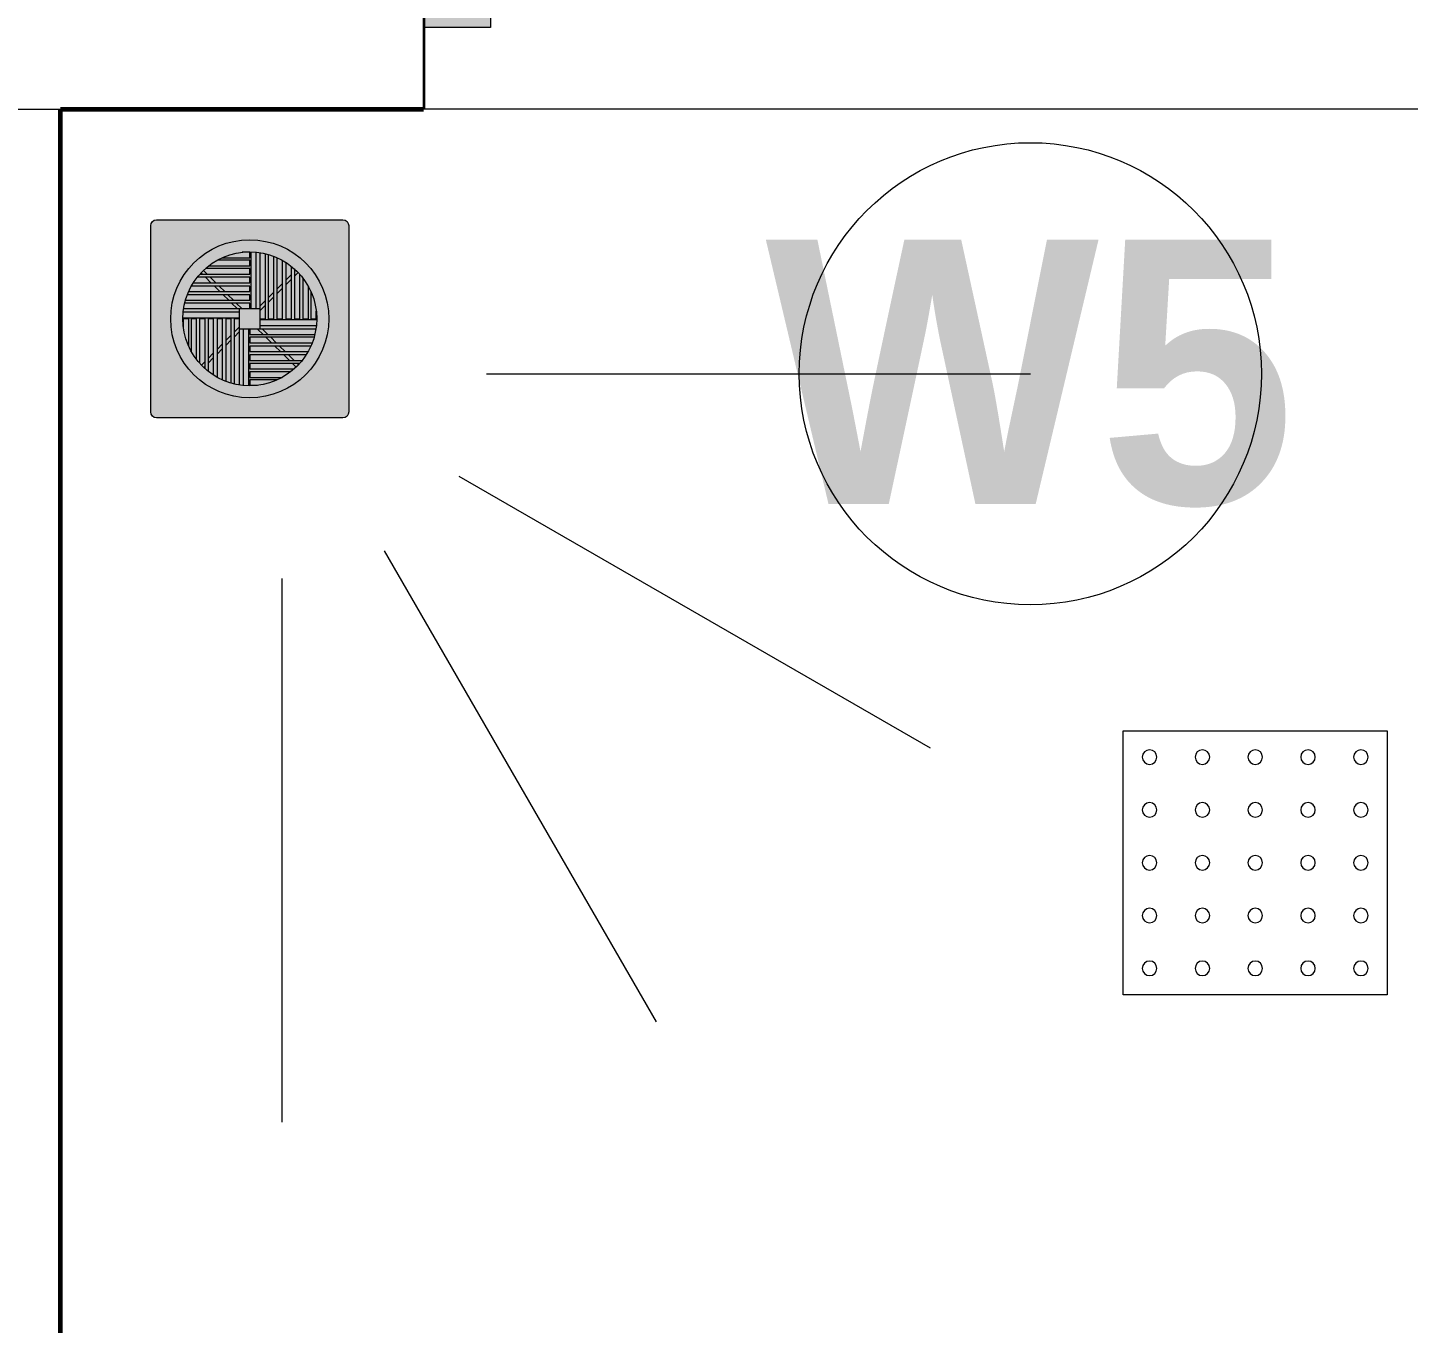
# Model space of a CAD drawing. Header units: feet. Extents: x 109753 to 150441, y 47761 to 75080.
# Drawn here: x 126704.03 to 126745.86, y 51356.24 to 51395.5 of the extents above; entities that cross this region are included whole.
import ezdxf

# ---------------------------------------------------------------- set-up
doc = ezdxf.new("R2010")
doc.units = ezdxf.units.FT
doc.header["$LTSCALE"] = 50
doc.header["$MEASUREMENT"] = 0
doc.linetypes.add('CENTER', pattern=[2, 1.25, -0.25, 0.25, -0.25])
for name, color, linetype, lineweight in [('A-Furniture', 175, 'Continuous', 0), ('CENTRELINE', 146, 'CENTER', 18), ('HATCH', 9, 'Continuous', 9), ('TEXT', 181, 'Continuous', 13), ('WALL', 1, 'Continuous', 60), ('WINDOW', 197, 'Continuous', 25)]:
    doc.layers.add(name, color=color, linetype=linetype, lineweight=lineweight)
doc.styles.add('GL_Imperial', font='GOTHIC.TTF', dxfattribs={"height": 8})

# ---------------------------------------------------------------- blocks, each defined once
blk = doc.blocks.new('A$C5DD272C8')
at = {"lineweight": 0, "ltscale": 0.1}
blk.add_lwpolyline([(-100, 0), (100, 0), (100, 200), (-100, 200)], close=True, dxfattribs=at)
for centre in [(-80, 180), (-40, 180), (0, 180), (40, 180), (80, 180), (-80, 140), (-40, 140), (0, 140), (40, 140), (80, 140), (-80, 100), (-40, 100), (0, 100), (40, 100), (80, 100), (-80, 60), (-40, 60), (0, 60), (40, 60), (80, 60), (-80, 20), (-40, 20), (0, 20), (40, 20), (80, 20)]:
    blk.add_circle(centre, 5.516740148887038, dxfattribs=at)
blk = doc.blocks.new('A$C796B0317')
at = {"true_color": 0xcecdcb}
h = blk.add_hatch(color=254, dxfattribs=at)
h.dxf.hatch_style = 1
edge = h.paths.add_edge_path()
edge.add_line((-70.57974130725415, 1.455191522836685e-11), (70.57974130725779, -1.455191522836685e-11))
edge.add_arc((70.57974130727052, -4.420258692736752), 4.4202586927222, 1.6501644495292567e-10, 90.00000000016502, ccw=False)
edge.add_line((74.99999999999272, -4.420258692724019), (74.99999999999272, -145.5797413072869))
edge.add_arc((70.57974130727052, -145.5797413072742), 4.4202586927222, 269.999999999835, 359.999999999835, ccw=False)
edge.add_line((70.57974130725779, -149.9999999999964), (-70.57974130725415, -149.9999999999964))
edge.add_arc((-70.57974130726507, -145.579741307276), 4.420258692720381, 180.0000000001415, 270.0000000001415, ccw=False)
edge.add_line((-74.99999999998545, -145.5797413072869), (-74.99999999998545, -4.420258692724019))
edge.add_arc((-70.57974130725052, -4.420258692720381), 4.420258692734933, 90.00000000004718, 180.0000000000472, ccw=False)
edge = h.paths.add_edge_path(flags=16)
edge.add_arc((3.637978807091713e-12, -75.00000000000364), 59.86945301926738, 0, 360)
at = {"true_color": 0x646d72}
h = blk.add_hatch(color=251, dxfattribs=at)
h.dxf.hatch_style = 1
h.paths.add_polyline_path([(-59.86945301926374, -75.00000000000364, 1), (59.86945301927102, -75.00000000000364, 1)])
h.paths.add_polyline_path([(50.71198364244731, -75.00000000000364, -1), (-50.71198364244003, -75.00000000000364, -1)], flags=16)
h.paths.add_polyline_path([(3.637978807091713e-12, -50.21349638257379), (3.637978807091713e-12, -54.39864167660198), (-22.54916833463133, -54.39864167658959), (-26.76640671426867, -50.21349638257379)], flags=0)
h.paths.add_polyline_path([(3.637978807091713e-12, -56.81314977847796), (3.638866985511413e-12, -60.99829507251343), (-15.89890660210222, -60.99829507251343), (-20.11614498178096, -56.81314977847796)], flags=0)
h.paths.add_polyline_path([(-14.00170492746474, -75.00000000000364), (-14.00170492746475, -90.8989066021095), (-18.18685022152204, -95.11614498178825), (-18.18685022152204, -75.00000000000364)], flags=0)
h.paths.add_polyline_path([(-20.60135832340165, -75.00000000000364), (-20.60135832340165, -97.54916833462632), (-24.78650361745895, -101.7664067143051), (-24.78650361745895, -75.00000000000364)], flags=0)
h.paths.add_polyline_path([(-27.36198725659415, -75.00000000000364), (-27.36198725659415, -104.3616400183309), (-31.54713255059687, -108.5788783980061), (-31.54713255059686, -75.00000000000364)], flags=0)
h.paths.add_polyline_path([(15.89890660210584, -89.00170492749749), (20.11614498178825, -93.1868502215002), (3.637978807091713e-12, -93.1868502215002), (3.637978807091713e-12, -89.00170492749747)], flags=0)
h.paths.add_polyline_path([(22.54916833465178, -95.60135832341257), (26.76640671433416, -99.78650361743712), (3.637978807091713e-12, -99.78650361743712), (3.638866985511413e-12, -95.60135832341257)], flags=0)
h.paths.add_polyline_path([(29.36164001835278, -102.3619872566051), (33.57887839803517, -106.5471325506078), (3.637978807091713e-12, -106.5471325506078), (3.637978807091713e-12, -102.3619872566051)], flags=0)
at = {"true_color": 0xaaabad}
h = blk.add_hatch(color=253, dxfattribs=at)
h.dxf.hatch_style = 1
edge = h.paths.add_edge_path()
edge.add_arc((3.637978807091713e-12, -75.00000000000364), 50.71198364244367, 0, 360)
edge = h.paths.add_edge_path(flags=17)
edge.add_line((27.36198725660142, -32.3030804586524), (27.36198725660142, -75.00000000000364))
at = {"color": 252, "lineweight": 0}
for p, q in [((3.637978807091713e-12, -28.80481206152399), (3.637978807091713e-12, -24.61966676749216)), ((3.637978807091713e-12, -34.76059454768256), (3.637978807091713e-12, -30.57544925364709)), ((-35.84972327837022, -41.19930364554239), (-36.87244241791268, -40.18436737483717)), ((-32.27005938697039, -41.19930364554239), (-35.09628287616579, -38.39458765116069)), ((3.637978807091713e-12, -41.19930364554239), (3.637978807091713e-12, -37.01415835151056)), ((27.36198725660142, -45.63835998167997), (31.54713255060415, -41.42112160200486)), ((33.80069635449399, -39.15027672160068), (34.81563262517011, -38.12755758212006)), ((33.80069635449399, -42.72994061302961), (36.60541234882112, -39.90371712383785)), ((-29.36164001834914, -47.63801274340585), (-33.57887839802788, -43.45286744937766)), ((-25.7819761268911, -47.63801274340585), (-29.99921450656984, -43.45286744937766)), ((-22.54916833464449, -54.39864167657652), (-26.76640671426867, -50.21349638257379)), ((-18.96950444319009, -54.39864167657652), (-23.18674282286884, -50.21349638257379)), ((3.637978807091713e-12, -47.63801274340585), (3.637978807091713e-12, -43.45286744940313)), ((3.637978807091713e-12, -54.39864167660198), (3.637978807091713e-12, -50.21349638257379)), ((20.60135832340529, -52.45083166538825), (24.78650361746622, -48.23359328570223)), ((20.60135832340529, -56.03049555681719), (24.78650361746622, -51.81325717713116)), ((27.36198725660142, -49.21802387311254), (31.54713255060415, -45.0007854934338)), ((-15.89890660210222, -60.99829507251343), (-20.11614498178096, -56.81314977847796)), ((-12.31924271064418, -60.99829507251343), (-16.53648109032292, -56.81314977847796)), ((3.637978807091713e-12, -60.99829507251343), (3.637978807091713e-12, -56.81314977847796)), ((7.7239713668896, -65.42696670680016), (11.90911666089232, -61.20972832711414)), ((14.00170492746838, -59.10109339790506), (18.18685022152931, -54.88385501821904)), ((14.00170492746838, -62.6807572893631), (18.18685022152931, -58.46351890968072)), ((-9.573033293232584, -67.27602863315042), (-13.79027167291497, -63.09088333911495)), ((-5.993369401774544, -67.27602863315042), (-10.21060778145693, -63.09088333911495)), ((-7.723971366827755, -75.00000000000364), (-7.723971366827755, -67.27602863315042)), ((3.637978807091713e-12, -67.27602863315042), (3.637978807091713e-12, -63.09088333911495)), ((3.637978807091713e-12, -67.27602863315042), (7.7239713668896, -67.27602863315042)), ((7.7239713668896, -69.0066305982582), (11.90911666089232, -64.78939221857217)), ((-46.19518793845054, -75.00000000000364), (-50.38033323250784, -75.00000000000364)), ((-40.23940545232472, -75.00000000000364), (-44.4245507463238, -75.00000000000364)), ((-33.80069635443215, -75.00000000000364), (-37.98584164848944, -75.00000000000364)), ((-27.36198725659415, -75.00000000000364), (-31.54713255059687, -75.00000000000364)), ((-20.60135832340166, -75.00000000000364), (-24.78650361745895, -75.00000000000364)), ((-14.00170492746474, -75.00000000000364), (-18.18685022152204, -75.00000000000364)), ((-7.723971366827755, -75.00000000000364), (-11.90911666088505, -75.00000000000364)), ((-7.723971366827755, -80.99336940175272), (-11.90911666088505, -85.2106077814351)), ((3.637978807091713e-12, -82.7239713668605), (-7.723971366827755, -82.7239713668605)), ((3.637978807091713e-12, -82.7239713668605), (3.637978807091713e-12, -86.90911666089596)), ((5.99336940178182, -82.7239713668605), (10.21060778146057, -86.90911666089596)), ((7.7239713668896, -75.00000000000364), (7.723971366831393, -82.7239713668605)), ((7.7239713668896, -75.00000000000364), (11.90911666089232, -75.00000000000364)), ((9.57303329323986, -82.7239713668605), (13.79027167291861, -86.90911666089596)), ((14.00170492746838, -75.00000000000364), (18.18685022152931, -75.00000000000364)), ((20.60135832340529, -75.00000000000364), (24.78650361746622, -75.00000000000364)), ((27.36198725660142, -75.00000000000364), (31.54713255060051, -75.00000000000364)), ((33.80069635443579, -75.00000000000364), (37.98584164849308, -75.00000000000364)), ((40.23940545232836, -75.00000000000364), (44.42455074638565, -75.00000000000364)), ((46.19518793845418, -75.00000000000364), (50.38033323251148, -75.00000000000364)), ((-20.60135832340166, -93.96950444319737), (-24.78650361745895, -98.18674282287611)), ((-14.00170492746474, -87.31924271065145), (-18.18685022152204, -91.5364810903302)), ((-14.00170492746474, -90.89890660210949), (-18.18685022152204, -95.11614498178824)), ((-7.723971366827755, -84.57303329321076), (-11.90911666088505, -88.79027167289678)), ((3.637978807091713e-12, -89.00170492749749), (3.637978807091713e-12, -93.18685022150021)), ((12.31924271064781, -89.00170492749749), (16.5364810903302, -93.18685022150021)), ((15.89890660210585, -89.00170492749749), (20.11614498178824, -93.18685022150021)), ((-27.36198725659415, -100.781976126902), (-31.54713255059687, -104.9992145065771)), ((-27.36198725659415, -104.3616400183309), (-31.54713255059687, -108.5788783980061)), ((-20.60135832340166, -97.5491683346263), (-24.78650361745895, -101.766406714305)), ((3.637978807091713e-12, -95.60135832341257), (3.637978807091713e-12, -99.78650361743712)), ((3.637978807091713e-12, -102.3619872566051), (3.637978807091713e-12, -106.5471325506078)), ((18.96950444319373, -95.60135832341257), (23.18674282287611, -99.78650361743712)), ((22.54916833465177, -95.60135832341257), (26.76640671433415, -99.78650361743712)), ((25.78197612689473, -102.3619872566051), (29.99921450657712, -106.5471325506078)), ((29.36164001835277, -102.3619872566051), (33.57887839803516, -106.5471325506078)), ((-33.80069635443215, -107.2700593869777), (-36.60541234881748, -110.0962828761476)), ((-33.80069635443215, -110.8497232784066), (-34.81563262516647, -111.8724424178909)), ((3.637978807091713e-12, -108.8006963544649), (3.637978807091713e-12, -112.9858416485004)), ((32.27005938697766, -108.8006963544649), (35.09628287616943, -111.6054123488539)), ((35.8497232783775, -108.8006963544649), (36.87244241791996, -109.8156326251774)), ((3.637978807091713e-12, -115.2394054523284), (3.637978807091713e-12, -119.4245507463602)), ((3.637978807091713e-12, -121.1951879384833), (3.637978807091713e-12, -125.380333232486))]:
    blk.add_line(p, q, dxfattribs=at)
at = {"linetype": 'Continuous'}
blk.add_lwpolyline([(-70.57974130725415, 1.455191522836685e-11), (70.57974130725779, -1.455191522836685e-11, -0.414213562373095), (74.99999999999272, -4.420258692724019), (74.99999999999272, -145.5797413072869, -0.414213562373095), (70.57974130725779, -149.9999999999964), (-70.57974130725415, -149.9999999999964, -0.414213562373095), (-74.99999999998545, -145.5797413072869), (-74.99999999998545, -4.420258692724019, -0.414213562373095)], format="xyb", close=True, dxfattribs=at)
at = {"color": 252, "lineweight": 0}
for points in [[(3.637978807091713e-12, -30.57544925364709), (-24.45740329505497, -30.57544925364709)], [(-20.92151754248698, -28.80481206152399), (3.637978807091713e-12, -28.80481206152399)], [(3.637978807091713e-12, -24.61966676749216), (-5.790277051572048, -24.61966676749216)], [(0.8023668964415265, -24.29436429433554), (0.8023668964415265, -67.27602863315042)], [(4.987512190498819, -67.27602863315042), (4.987512190498819, -24.53387267580911)], [(7.7239713668896, -24.87968923405788), (7.7239713668896, -75.00000000000364)], [(11.90911666089232, -75.00000000000364), (11.90911666089232, -25.70620500195582)], [(14.00170492746838, -26.2592824829735), (14.00170492746838, -75.00000000000364)], [(18.18685022152931, -75.00000000000364), (18.18685022152931, -27.66139245845625)], [(20.60135832340529, -28.66114675369681), (20.60135832340529, -75.00000000000364)], [(24.78650361746622, -75.00000000000364), (24.78650361746622, -30.75822648928806)], [(-37.8050024587501, -41.19930364554239), (3.637978807091713e-12, -41.19930364554239)], [(3.637978807091713e-12, -37.01415835151056), (-33.59733797798981, -37.01415835151056)], [(-30.86252636762583, -34.76059454768256), (3.637978807091713e-12, -34.76059454768256)], [(27.36198725660142, -32.3030804586524), (27.36198725660142, -75.00000000000364)], [(31.54713255060051, -75.00000000000364), (31.54713255060415, -35.29504171031294)], [(33.80069635449399, -37.19499754128265), (33.80069635443579, -75.00000000000364)], [(37.98584164849308, -75.00000000000364), (37.98584164849672, -41.40266202201383)], [(3.637978807091713e-12, -50.21349638257379), (-44.24177351074468, -50.21349638257379)], [(-42.69691954135487, -47.63801274340585), (3.637978807091713e-12, -47.63801274340585)], [(3.637978807091713e-12, -43.45286744940313), (-39.70495828968706, -43.45286744937766)], [(40.23940545232836, -44.13747363235234), (40.23940545232836, -75.00000000000364)], [(44.42455074638565, -75.00000000000364), (44.42455074638565, -50.54259670497777)], [(-48.74071751703377, -60.99829507251343), (3.637978807091713e-12, -60.99829507251343)], [(3.637978807091713e-12, -56.81314977847796), (-47.33860754151829, -56.81314977847796)], [(-46.33885324631046, -54.39864167657652), (3.637978807091713e-12, -54.39864167660198)], [(46.19518793845418, -54.07848245751302), (46.19518793845418, -75.00000000000364)], [(-7.723971366827755, -70.0124878095412), (-50.46612732416907, -70.0124878095412)], [(-50.12031076597486, -67.27602863315042), (3.637978807091713e-12, -67.27602863315042)], [(3.637978807091713e-12, -63.09088333911495), (-49.29379499804782, -63.09088333911495)], [(-50.705635705639, -74.19763310356575), (-7.723971366827755, -74.19763310356575)], [(-50.38033323250784, -75.00000000000364), (-50.38033323250784, -80.79027705160479)], [(-46.19518793845054, -95.9215175424979), (-46.19518793845054, -75.00000000000364)], [(-44.4245507463238, -75.00000000000364), (-44.4245507463238, -99.45740329503678)], [(-40.23940545232472, -105.8625263676586), (-40.23940545232472, -75.00000000000364)], [(-37.98584164848944, -75.00000000000364), (-37.98584164848944, -108.5973379779971)], [(-33.80069635443215, -112.8050024587283), (-33.80069635443215, -75.00000000000364)], [(-31.54713255059687, -75.00000000000364), (-31.54713255059687, -114.704958289698)], [(-27.36198725659415, -117.6969195413621), (-27.36198725659415, -75.00000000000364)], [(-24.78650361745895, -75.00000000000364), (-24.78650361745895, -119.2417735107229)], [(-20.60135832340166, -121.3388532462886), (-20.60135832340166, -75.00000000000364)], [(-18.18685022152204, -75.00000000000364), (-18.18685022152204, -122.338607541551)], [(-14.00170492746474, -123.7407175170374), (-14.00170492746474, -75.00000000000364)], [(-11.90911666088505, -75.00000000000364), (-11.90911666088505, -124.2937949980587)], [(-7.723971366827755, -125.1203107659567), (-7.723971366827755, -75.00000000000364)], [(-4.987512190436973, -82.7239713668605), (-4.987512190436973, -125.4661273242018)], [(-0.8023668964342505, -125.7056357056717), (-0.8023668964342505, -82.7239713668605)], [(50.1203107659785, -82.7239713668605), (3.637978807091713e-12, -82.7239713668605)], [(50.70563570564264, -75.80236689644516), (7.7239713668896, -75.80236689644516)], [(7.723971366831393, -79.98751219047335), (50.4661273241727, -79.98751219047335)], [(3.637978807091713e-12, -86.90911666089596), (49.29379499805145, -86.90911666089596)], [(48.74071751703741, -89.00170492749749), (3.637978807091713e-12, -89.00170492749749)], [(3.637978807091713e-12, -93.18685022150021), (47.33860754152192, -93.18685022150021)], [(46.3388532463141, -95.60135832341257), (3.637978807091713e-12, -95.60135832341257)], [(3.637978807091713e-12, -99.78650361743712), (44.24177351075195, -99.78650361743712)], [(42.69691954135851, -102.3619872566051), (3.637978807091713e-12, -102.3619872566051)], [(3.637978807091713e-12, -106.5471325506078), (39.70495828969069, -106.5471325506078)], [(37.80500245875737, -108.8006963544649), (3.637978807091713e-12, -108.8006963544649)], [(3.637978807091713e-12, -112.9858416485004), (33.59733797799709, -112.9858416485004)], [(30.86252636768768, -115.2394054523284), (3.637978807091713e-12, -115.2394054523284)], [(3.637978807091713e-12, -119.4245507463602), (24.45740329506225, -119.4245507463602)], [(20.92151754249426, -121.1951879384833), (3.637978807091713e-12, -121.1951879384833)], [(3.637978807091713e-12, -125.380333232486), (5.790277051575686, -125.380333232486)]]:
    blk.add_lwpolyline(points, dxfattribs=at)
at = {"color": 252, "lineweight": 5}
blk.add_lwpolyline([(50.38033323251148, -75.00000000000364), (50.38033323251148, -69.20972294840612)], dxfattribs=at)
for radius in [59.86945301926738, 50.71198364244367]:
    blk.add_circle((3.637978807091713e-12, -75.00000000000364), radius, dxfattribs=at)
blk = doc.blocks.new('WIN 4 FRAME')
at = {"true_color": 0x939598}
h = blk.add_hatch(color=252, dxfattribs=at)
h.dxf.hatch_style = 1
h.paths.add_polyline_path([(1.818989403545856e-12, 4.049813805987469), (2.101020072586834e-06, 5.060473995399661e-07), (2.024908759564823, 9.094947017729282e-13), (2.024908759564823, 2.024906570480198), (2.02490641305485, 2.024906570479288), (2.024906696263315, 4.049813318782071)])
h.paths.add_polyline_path([(1.61992746524993, 0.4049814344280094), (0.4049815433245385, 0.4049814344280094), (0.404981543323629, 3.644832375327496), (1.61992746524993, 3.644832375327496)], flags=16)
at = {"lineweight": 18}
for points in [[(2.024908759563004, 0), (2.024908759563004, 4.049813805987469), (0, 4.049813805987469), (0, 0)], [(0.40498154332181, 3.644832375326587), (0.4049815433227195, 0.4049814344261904), (1.619927465248111, 0.4049814344261904), (1.619927465248111, 3.644832375326587)]]:
    blk.add_lwpolyline(points, close=True, dxfattribs=at)
blk = doc.blocks.new('WIN IN FRAME 2')
at = {"true_color": 0x939598}
h = blk.add_hatch(color=252, dxfattribs=at)
h.dxf.hatch_style = 1
h.paths.add_polyline_path([(-3.802797436947003e-07, 2.024906748300964), (-4.547473508864641e-13, -9.094947017729282e-13), (2.02490491240178, 3.802788341999985e-07), (2.02490479645212, 0.6074723853880641), (1.214942129258816, 0.6074722181956531), (1.214941962037756, 1.417434885379407), (2.024904666966449, 1.417435052582732), (2.024904233848702, 2.024906694837227)])
blk.add_lwpolyline([(1.214941962037756, 1.417434885379407), (2.024904666966449, 1.417435052582732), (2.024904233848702, 2.024906694836318), (-3.802797436947003e-07, 2.024907235507271), (0, 0), (2.02490491240178, 3.802788341999985e-07), (2.024904796439387, 0.6075378326295322), (1.214942129258816, 0.6074722181956531)], close=True)
blk = doc.blocks.new('*U1178')
blk.add_wipeout([(0, -0.20000000000023732), (35.99999999999996, -0.20000000000253237), (35.99999999999996, 9.19999999999709), (0, 9.200000000000749)]).dxf.layer = 'WINDOW'
at = {"layer": 'WINDOW', "color": 35, "lineweight": 5}
for p, q in [((36, 8.999999999997703), (0, 9)), ((36, -2.297670825531608e-12), (0, 0))]:
    blk.add_line(p, q, dxfattribs=at)
at = {"layer": 'WINDOW', "color": 10, "lineweight": 35}
for p, q in [((0, 0), (0, 9)), ((36, -2.297670825531608e-12), (36, 8.999999999997703))]:
    blk.add_line(p, q, dxfattribs=at)
at = {"layer": 'WINDOW', "lineweight": 9}
blk.add_lwpolyline([(3.23985088882182, 3.487546825684149), (32.76014927839924, 3.487546825681851), (32.76014927839924, 4.297509492865605), (3.23985088882182, 4.297509492867903)], close=True, dxfattribs=at)
at = {"layer": 'WINDOW', "lineweight": 5}
for name, p in [('WIN 4 FRAME', (0, 2.47509309700672)), ('WIN IN FRAME 2', (2.024908759563004, 2.880074607488496))]:
    blk.add_blockref(name, p, dxfattribs=at)
at = {"layer": 'WINDOW', "lineweight": 5, "xscale": -1}
for name, p in [('WIN 4 FRAME', (36, 2.475093097004423)), ('WIN IN FRAME 2', (33.975091240437, 2.880074607486198))]:
    blk.add_blockref(name, p, dxfattribs=at)

msp = doc.modelspace()

# ---------------------------------------------------------------- linework, layer by layer
at = {"layer": 'CENTRELINE', "ltscale": 35}
msp.add_line((126392.0296379852, 51393.02433463007), (127331.0296379852, 51393.02433463007), dxfattribs=at)
at = {"layer": 'HATCH'}
for p, q in [((126717.9281866436, 51385.00973740408), (126734.4064758571, 51385.00973740408)), ((126717.0975441471, 51381.90973740407), (126731.3681612168, 51373.67059279735)), ((126714.8281866436, 51379.64037990059), (126723.0673312503, 51365.36976283086)), ((126711.7281866436, 51378.80973740407), (126711.7281866436, 51362.33144819063))]:
    msp.add_line(p, q, dxfattribs=at)
at = {"layer": 'TEXT'}
msp.add_circle((126734.4064758571, 51385.00973740408), 7, dxfattribs=at)
at = {"layer": 'WALL'}
for p, q in [((126705.0296379851, 51393.02433463001), (126765.0296379852, 51393.02433462998)), ((126705.0296379852, 51393.02433463001), (126752.0296379852, 51393.02433463007)), ((126705.0296379852, 51278.96526163032), (126705.0296379852, 51393.02433463001))]:
    msp.add_line(p, q, dxfattribs=at)

# ---------------------------------------------------------------- block references
at = {"layer": 'A-Furniture', "ltscale": 0.1, "xscale": 0.04000000000001496, "yscale": 0.04000000000001496, "zscale": 0.04000000000001496, "rotation": 90}
msp.add_blockref('A$C796B0317', (126707.758205971, 51386.67310956786), dxfattribs=at)
at = {"layer": 'A-Furniture', "xscale": -0.04000000000001496, "yscale": 0.04000000000001496, "zscale": 0.04000000000001475, "rotation": 90}
msp.add_blockref('A$C5DD272C8', (126745.2175420509, 51370.19342043619), dxfattribs=at)

# ---------------------------------------------------------------- texts
at = {"layer": 'TEXT', "insert": (126734.4064758571, 51385.00973740408), "char_height": 8, "attachment_point": 5, "style": 'GL_Imperial'}
msp.add_mtext_dynamic_manual_height_columns('{\\fStylus BT|b1|i0|c0|p34;W5}', width=9.305830311820161, gutter_width=35, heights=[0], dxfattribs=at)

# ---------------------------------------------------------------- next in the draw order: block references
at = {"layer": 'WINDOW', "xscale": -1, "rotation": 180}
msp.add_blockref('*U1178', (126716.0296379852, 51402.02433463007), dxfattribs=at)

doc.saveas('drawing.dxf')
